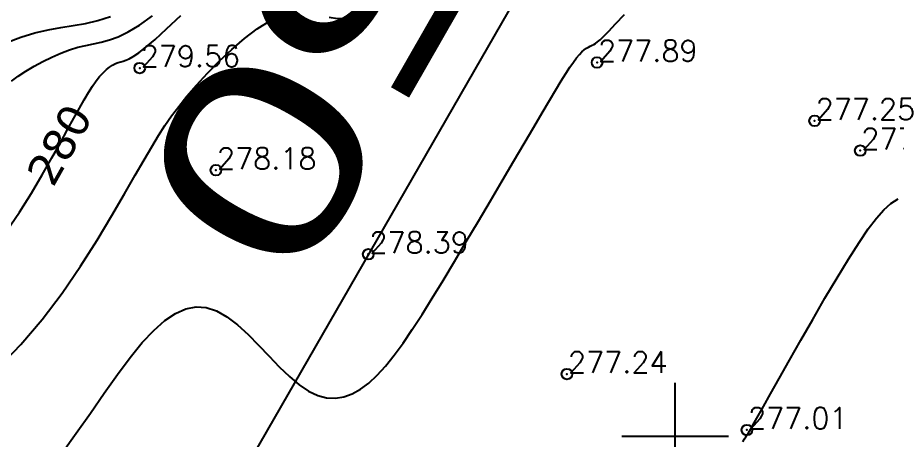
# Model space of a CAD drawing. Header units: millimetres. Extents: x 524954 to 526204, y 9523489 to 9524010.
# Drawn here: x 525269.15 to 525310.42, y 9523799.81 to 9523819.64 of the extents above; entities that cross this region are included whole.
import ezdxf
from ezdxf.enums import TextEntityAlignment as Align

# ---------------------------------------------------------------- set-up
doc = ezdxf.new("R2010")
doc.units = ezdxf.units.MM
doc.header["$PDMODE"] = 32
doc.header["$PDSIZE"] = 0.5
for name, color, linetype in [('Carroyage(2)', 7, 'Continuous'), ('CN_01_00', 3, 'Continuous'), ('CN_02_00', 4, 'Continuous'), ('CN_10_00', 1, 'Continuous'), ('Cotation Courbes de niveau', 7, 'Continuous'), ('PLUME_2', 1, 'Continuous'), ('TopoAlt', 3, 'Continuous'), ('TOPOJIS', 7, 'Continuous')]:
    doc.layers.add(name, color=color, linetype=linetype)
doc.styles.add('Simplex 1.0', font='Simplex.shx', dxfattribs={"width": 0.99, "height": 1})
doc.styles.get("Standard").update_dxf_attribs({"font": 'arial.ttf'})
doc.styles.add('Verdana 1.0', font='verdana.ttf', dxfattribs={"width": 0.99, "height": 1})

# ---------------------------------------------------------------- blocks, each defined once
blk = doc.blocks.new('TCPOINT M')
at = {"color": 0}
blk.add_point((0, 0), dxfattribs=at)
at = {"layer": 'TopoAlt', "style": 'Simplex 1.0', "width": 0.99}
blk.add_attdef('ALT', (0.15, 0.15), '', height=1, dxfattribs=at)

msp = doc.modelspace()

# ---------------------------------------------------------------- linework, layer by layer
at = {"layer": 'Carroyage(2)'}
for p, q in [((525300, 9523797.5), (525300, 9523802.5)), ((525297.5, 9523800), (525302.5, 9523800))]:
    msp.add_line(p, q, dxfattribs=at)
at = {"layer": 'CN_01_00', "flags": 128}
for points, elevation in [([(525268.258, 9523803.23), (525269.31, 9523804.3), (525270.306, 9523805.479), (525271.238, 9523806.72), (525272.098, 9523807.977), (525272.879, 9523809.204), (525273.572, 9523810.353), (525274.169, 9523811.378), (525274.668, 9523812.246), (525275.085, 9523812.972), (525275.442, 9523813.585), (525275.761, 9523814.113), (525276.064, 9523814.585), (525276.373, 9523815.029), (525276.71, 9523815.474), (525277.097, 9523815.949), (525277.55, 9523816.472), (525278.06, 9523817.029), (525278.613, 9523817.596), (525279.195, 9523818.148), (525279.792, 9523818.661), (525280.388, 9523819.111), (525280.969, 9523819.474), (525281.522, 9523819.725)], 279), ([(525268.861, 9523816.66), (525269.181, 9523816.896), (525269.539, 9523817.132), (525269.927, 9523817.363), (525270.335, 9523817.584), (525270.753, 9523817.789), (525271.173, 9523817.972), (525271.585, 9523818.127), (525271.979, 9523818.25), (525272.35, 9523818.338), (525272.71, 9523818.41), (525273.073, 9523818.487), (525273.455, 9523818.592), (525273.872, 9523818.747), (525274.339, 9523818.974), (525274.872, 9523819.294), (525275.485, 9523819.731)], 281), ([(525283.771, 9523819.657), (525284.158, 9523819.601), (525284.538, 9523819.608), (525284.918, 9523819.71)], 279), ([(525303.17, 9523799.746), (525303.252, 9523799.872), (525303.312, 9523799.967), (525303.362, 9523800.047), (525303.413, 9523800.131), (525303.479, 9523800.243), (525303.572, 9523800.403), (525303.704, 9523800.635), (525303.889, 9523800.961), (525304.138, 9523801.403), (525304.464, 9523801.983), (525304.875, 9523802.714), (525305.355, 9523803.566), (525305.887, 9523804.503), (525306.449, 9523805.484), (525307.024, 9523806.472), (525307.59, 9523807.428), (525308.129, 9523808.314), (525308.62, 9523809.09), (525309.052, 9523809.728), (525309.434, 9523810.235), (525309.784, 9523810.627), (525310.119, 9523810.921), (525310.456, 9523811.133)], 277)]:
    msp.add_lwpolyline(points, dxfattribs=dict(at, elevation=elevation))
at = {"layer": 'CN_02_00', "flags": 128}
for points, elevation in [([(525271.235, 9523799.217), (525271.906, 9523800.145), (525272.567, 9523801.09), (525273.212, 9523802.02), (525273.836, 9523802.902), (525274.434, 9523803.702), (525275, 9523804.394), (525275.539, 9523804.969), (525276.056, 9523805.426), (525276.556, 9523805.764), (525277.043, 9523805.98), (525277.523, 9523806.074), (525278.002, 9523806.042), (525278.483, 9523805.884), (525278.972, 9523805.603), (525279.465, 9523805.221), (525279.961, 9523804.768), (525280.455, 9523804.272), (525280.945, 9523803.76), (525281.428, 9523803.261), (525281.901, 9523802.803), (525282.36, 9523802.415), (525282.803, 9523802.119), (525283.232, 9523801.917), (525283.649, 9523801.806), (525284.056, 9523801.783), (525284.455, 9523801.844), (525284.848, 9523801.986), (525285.238, 9523802.204), (525285.627, 9523802.497), (525286.017, 9523802.861), (525286.413, 9523803.295), (525286.817, 9523803.797), (525287.233, 9523804.367), (525287.667, 9523805.003), (525288.121, 9523805.706), (525288.599, 9523806.473), (525289.106, 9523807.305), (525289.642, 9523808.196), (525290.2, 9523809.13), (525290.767, 9523810.087), (525291.333, 9523811.046), (525291.886, 9523811.987), (525292.416, 9523812.89), (525292.911, 9523813.735), (525293.359, 9523814.501), (525293.754, 9523815.173), (525294.096, 9523815.754), (525294.392, 9523816.251), (525294.647, 9523816.672), (525294.867, 9523817.025), (525295.058, 9523817.317), (525295.223, 9523817.557), (525295.37, 9523817.751), (525295.503, 9523817.907), (525295.624, 9523818.031), (525295.734, 9523818.127), (525295.835, 9523818.201), (525295.928, 9523818.259), (525296.015, 9523818.306), (525296.097, 9523818.346), (525296.175, 9523818.385), (525296.253, 9523818.43), (525296.346, 9523818.498), (525296.471, 9523818.605), (525296.643, 9523818.771), (525296.88, 9523819.012), (525297.199, 9523819.347), (525297.616, 9523819.794)], 278), ([(525268.603, 9523818.461), (525269.298, 9523818.718), (525269.965, 9523818.925), (525270.592, 9523819.073), (525271.187, 9523819.18), (525271.762, 9523819.271), (525272.332, 9523819.37), (525272.911, 9523819.502), (525273.51, 9523819.693)], 282)]:
    msp.add_lwpolyline(points, dxfattribs=dict(at, elevation=elevation))
at = {"layer": 'CN_10_00', "elevation": 280, "flags": 128}
msp.add_lwpolyline([(525268.624, 9523809.617), (525269.234, 9523810.517), (525269.796, 9523811.41), (525270.306, 9523812.268), (525270.76, 9523813.061), (525271.157, 9523813.766), (525271.5, 9523814.385), (525271.797, 9523814.924), (525272.055, 9523815.39), (525272.281, 9523815.791), (525272.482, 9523816.134), (525272.664, 9523816.425), (525272.835, 9523816.672), (525273, 9523816.881), (525273.161, 9523817.057), (525273.315, 9523817.202), (525273.465, 9523817.319), (525273.607, 9523817.411), (525273.743, 9523817.483), (525273.872, 9523817.536), (525273.993, 9523817.574), (525274.108, 9523817.603), (525274.233, 9523817.64), (525274.384, 9523817.704), (525274.578, 9523817.815), (525274.834, 9523817.992), (525275.168, 9523818.254), (525275.598, 9523818.622), (525276.141, 9523819.115), (525276.806, 9523819.743)], dxfattribs=at)
at = {"layer": 'PLUME_2'}
msp.add_lwpolyline([(525251.046, 9523748.445), (525310.661, 9523852.06)], dxfattribs=at)

# ---------------------------------------------------------------- block references
at = {"layer": 'TOPOJIS'}
ref = msp.add_blockref('TCPOINT M', (525296.33, 9523817.535, 277.89), dxfattribs=at)
ref.add_attrib('ALT', '277.89', (525296.38, 9523817.585, 277.89), dxfattribs={"layer": 'TopoAlt', "height": 1, "style": 'Simplex 1.0', "width": 0.99})
ref = msp.add_blockref('TCPOINT M', (525274.879, 9523817.277, 279.56), dxfattribs=at)
ref.add_attrib('ALT', '279.56', (525274.929, 9523817.327, 279.56), dxfattribs={"layer": 'TopoAlt', "height": 1, "style": 'Simplex 1.0', "width": 0.99})
ref = msp.add_blockref('TCPOINT M', (525306.539, 9523814.797, 277.25), dxfattribs=at)
ref.add_attrib('ALT', '277.25', (525306.589, 9523814.847, 277.25), dxfattribs={"layer": 'TopoAlt', "height": 1, "style": 'Simplex 1.0', "width": 0.99})
ref = msp.add_blockref('TCPOINT M', (525308.679, 9523813.402, 277.14), dxfattribs=at)
ref.add_attrib('ALT', '277.14', (525308.729, 9523813.452, 277.14), dxfattribs={"layer": 'TopoAlt', "height": 1, "style": 'Simplex 1.0', "width": 0.99})
ref = msp.add_blockref('TCPOINT M', (525278.455, 9523812.483, 278.18), dxfattribs=at)
ref.add_attrib('ALT', '278.18', (525278.505, 9523812.533, 278.18), dxfattribs={"layer": 'TopoAlt', "height": 1, "style": 'Simplex 1.0', "width": 0.99})
ref = msp.add_blockref('TCPOINT M', (525285.603, 9523808.537, 278.39), dxfattribs=at)
ref.add_attrib('ALT', '278.39', (525285.653, 9523808.587, 278.39), dxfattribs={"layer": 'TopoAlt', "height": 1, "style": 'Simplex 1.0', "width": 0.99})
ref = msp.add_blockref('TCPOINT M', (525294.919, 9523802.919, 277.24), dxfattribs=at)
ref.add_attrib('ALT', '277.24', (525294.969, 9523802.969, 277.24), dxfattribs={"layer": 'TopoAlt', "height": 1, "style": 'Simplex 1.0', "width": 0.99})
ref = msp.add_blockref('TCPOINT M', (525303.365, 9523800.294, 277.01), dxfattribs=at)
ref.add_attrib('ALT', '277.01', (525303.415, 9523800.344, 277.01), dxfattribs={"layer": 'TopoAlt', "height": 1, "style": 'Simplex 1.0', "width": 0.99})

# ---------------------------------------------------------------- texts
at = {"layer": 'Cotation Courbes de niveau', "style": 'Verdana 1.0', "width": 0.99}
msp.add_text('280', height=1.5, rotation=60.6702, dxfattribs=at).set_placement((525271.111, 9523813.685, 280), align=Align.MIDDLE_CENTER)
at = {"layer": 'PLUME_2', "width": 1.31581}
msp.add_text(' R=250  ', height=9, rotation=240.1818, dxfattribs=at).set_placement((525301.212, 9523857.887), (525269.885, 9523803.228), align=Align.FIT)

doc.saveas('drawing.dxf')
